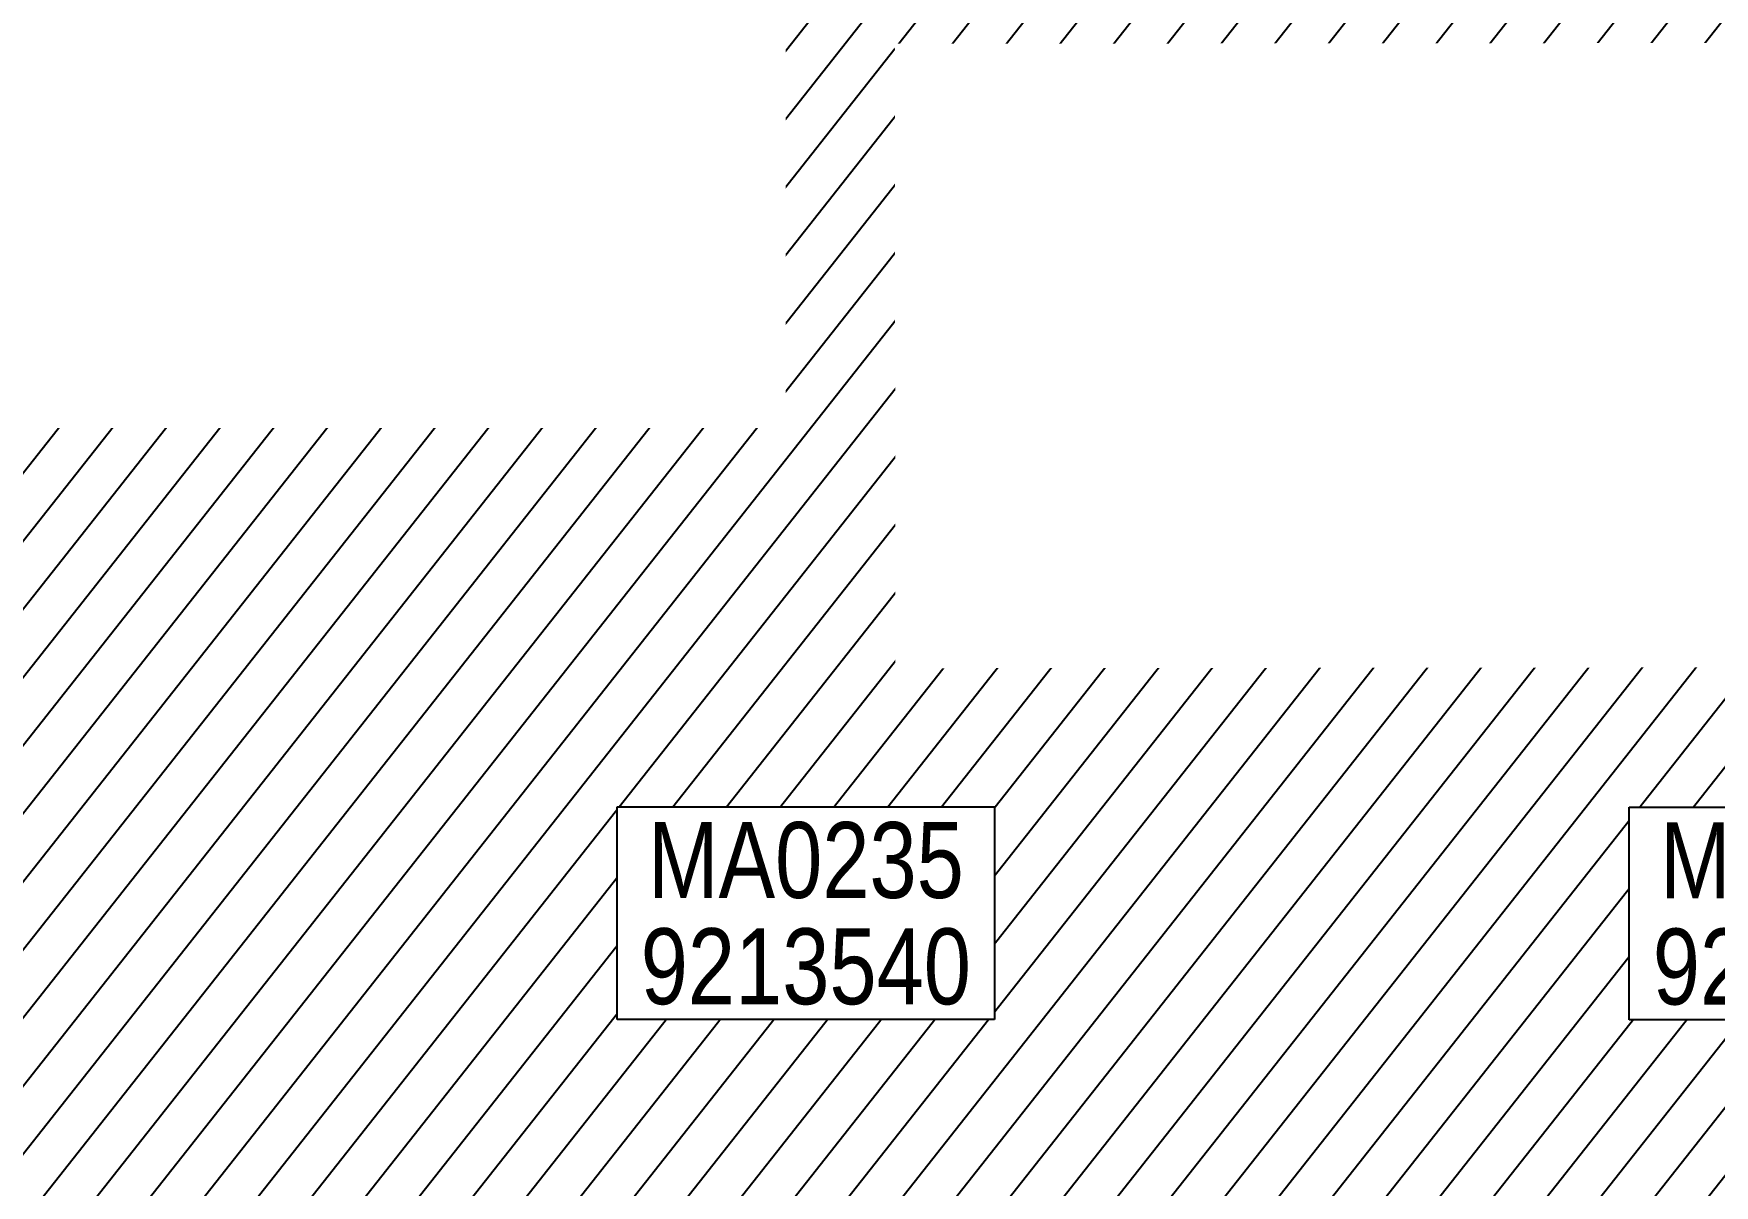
# Model space of a CAD drawing. Header units: centimetres. Extents: x -6122352 to 4157695, y -1694241 to 1947892.
# Drawn here: x 85598 to 95562, y -188014 to -181189 of the extents above; entities that cross this region are included whole.
import ezdxf
from ezdxf.xclip import XClip

# ---------------------------------------------------------------- set-up
doc = ezdxf.new("R2010")
doc.units = ezdxf.units.CM
doc.header["$MEASUREMENT"] = 0
doc.header["$XCLIPFRAME"] = 2
for name, pattern in [('DASHED2', [0.375, 0.25, -0.125]), ('XR-AR-END-SETTING OUT PLAN$0$23585-XR-AR-END-GROUND FLOOR$0$23261-XR-AR-SI-GF$0$HIDDEN', [0.375, 0.25, -0.125]), ('XR-AR-END-SETTING OUT PLAN$0$23585-XR-AR-END-GROUND FLOOR$0$945-4P-1-101-GROUND FLOOR PLAN$0$XR-MIDDLE-GROUND FLOOR PLAN$0$HIDDEN2', [0.1875, 0.125, -0.0625]), ('XR-AR-END-SETTING OUT PLAN$0$23585-XR-AR-END-GROUND FLOOR$0$HIDDEN', [0.375, 0.25, -0.125]), ('XR-AR-END-SETTING OUT PLAN$0$23585-XR-AR-END-GROUND FLOOR$0$XR-END-GROUND FLOOR PLAN$0$HIDDEN', [9.525, 6.35, -3.175]), ('XR-AR-END-SETTING OUT PLAN$0$23585-XR-AR-END-GROUND FLOOR$0$XR-END-GROUND FLOOR PLAN$0$HIDDEN2', [0.1875, 0.125, -0.0625]), ('XR-AR-MID-SETTING OUT FOR MASTER$0$23585-XR-AR-MID-GROUND FLOOR$0$23261-XR-AR-SI-GF$0$HIDDEN', [0.375, 0.25, -0.125]), ('XR-AR-MID-SETTING OUT FOR MASTER$0$23585-XR-AR-MID-GROUND FLOOR$0$945-4P-1-101-GROUND FLOOR PLAN$0$XR-MIDDLE-GROUND FLOOR PLAN$0$HIDDEN', [9.525, 6.35, -3.175]), ('XR-AR-MID-SETTING OUT FOR MASTER$0$23585-XR-AR-MID-GROUND FLOOR$0$945-4P-1-101-GROUND FLOOR PLAN$0$XR-MIDDLE-GROUND FLOOR PLAN$0$HIDDEN2', [0.1875, 0.125, -0.0625])]:
    doc.linetypes.add(name, pattern=pattern)
doc.layers.add('23585-XR-AR-DAMAC PLOT LIMITS$0$1-End units', color=7, linetype='Continuous', lineweight=5, true_color=0xf8991e)
for name, color, linetype, lineweight in [('23585-XR-AR-DAMAC PLOT LIMITS$0$1-Mid units', 41, 'Continuous', 5), ('@ Foundations', 4, 'DASHED2', 50), ('A-ANNO-TEXT', 3, 'Continuous', 25), ('XR-AR-END-SETTING OUT PLAN$0$23585-XR-AR-END-GROUND FLOOR$0$A-DOOR-FULL', 1, 'Continuous', 9), ('XR-AR-END-SETTING OUT PLAN$0$23585-XR-AR-END-GROUND FLOOR$0$A-FLOR-OVHD', 9, 'XR-AR-END-SETTING OUT PLAN$0$23585-XR-AR-END-GROUND FLOOR$0$23261-XR-AR-SI-GF$0$HIDDEN', 15), ('XR-AR-END-SETTING OUT PLAN$0$23585-XR-AR-END-GROUND FLOOR$0$A-FLOR-UNDR', 8, 'XR-AR-END-SETTING OUT PLAN$0$23585-XR-AR-END-GROUND FLOOR$0$HIDDEN', 5), ('XR-AR-END-SETTING OUT PLAN$0$23585-XR-AR-END-GROUND FLOOR$0$A-GLAZ-SILL', 8, 'Continuous', 5), ('XR-AR-END-SETTING OUT PLAN$0$23585-XR-AR-END-GROUND FLOOR$0$A-WALL', 7, 'Continuous', 30), ('XR-AR-END-SETTING OUT PLAN$0$23585-XR-AR-END-GROUND FLOOR$0$S-COLS', 51, 'Continuous', 40), ('XR-AR-END-SETTING OUT PLAN$0$23585-XR-AR-END-GROUND FLOOR$0$S-COLS-PATT', 8, 'Continuous', 5), ('XR-AR-MID-SETTING OUT FOR MASTER$0$23585-XR-AR-MID-GROUND FLOOR$0$$A-GLAZ-WNDO', 232, 'Continuous', 9), ('XR-AR-MID-SETTING OUT FOR MASTER$0$23585-XR-AR-MID-GROUND FLOOR$0$$A-WALL', 1, 'Continuous', 5), ('XR-AR-MID-SETTING OUT FOR MASTER$0$23585-XR-AR-MID-GROUND FLOOR$0$A-DOOR-FULL', 1, 'Continuous', 9), ('XR-AR-MID-SETTING OUT FOR MASTER$0$23585-XR-AR-MID-GROUND FLOOR$0$A-EQUP-KITN-PLAN', 202, 'Continuous', 9), ('XR-AR-MID-SETTING OUT FOR MASTER$0$23585-XR-AR-MID-GROUND FLOOR$0$A-FLOR-OVHD', 9, 'XR-AR-MID-SETTING OUT FOR MASTER$0$23585-XR-AR-MID-GROUND FLOOR$0$23261-XR-AR-SI-GF$0$HIDDEN', 15), ('XR-AR-MID-SETTING OUT FOR MASTER$0$23585-XR-AR-MID-GROUND FLOOR$0$A-GLAZ-SILL', 8, 'Continuous', 5), ('XR-AR-MID-SETTING OUT FOR MASTER$0$23585-XR-AR-MID-GROUND FLOOR$0$A-GLAZ-WNDO', 232, 'Continuous', 9), ('XR-AR-MID-SETTING OUT FOR MASTER$0$23585-XR-AR-MID-GROUND FLOOR$0$A-WALL', 7, 'Continuous', 30), ('XR-AR-MID-SETTING OUT FOR MASTER$0$23585-XR-AR-MID-GROUND FLOOR$0$A-WALL-FNSH', 9, 'Continuous', 5), ('XR-AR-MID-SETTING OUT FOR MASTER$0$23585-XR-AR-MID-GROUND FLOOR$0$S-COLS', 51, 'Continuous', 40)]:
    doc.layers.add(name, color=color, linetype=linetype, lineweight=lineweight)
for name, color, linetype in [('@MI-REF LAYER', 7, 'Continuous'), ('B_TH_4', 7, 'Continuous'), ('XR-AR-END-SETTING OUT PLAN$0$23585-XR-AR-END-GROUND FLOOR$0$A-Flor-Hral', 3, 'Continuous'), ('XR-AR-END-SETTING OUT PLAN$0$23585-XR-AR-END-GROUND FLOOR$0$A-Flor-Strs', 1, 'Continuous'), ('XR-AR-MID-SETTING OUT FOR MASTER$0$23585-XR-AR-MID-GROUND FLOOR$0$A-Flor-Hral', 3, 'Continuous'), ('XR-AR-MID-SETTING OUT FOR MASTER$0$23585-XR-AR-MID-GROUND FLOOR$0$A-Flor-Strs', 1, 'Continuous'), ('XR-AR-MID-SETTING OUT FOR MASTER$0$23585-XR-AR-MID-GROUND FLOOR$0$G-SHAD-20', 251, 'Continuous'), ('XR-AR-MID-SETTING OUT FOR MASTER$0$23585-XR-AR-MID-GROUND FLOOR$0$GS-HATCH-FLOOR TILE', 251, 'Continuous')]:
    doc.layers.add(name, color=color, linetype=linetype)
doc.styles.add('Xref group 33-41$0$Overall SOP Plan$0$LAC-609-NG10-1-XREF-GRID-125SC$0$GRID-DIM-NO', font='arial.ttf', dxfattribs={"width": 0.8})

# ---------------------------------------------------------------- blocks, each defined once
blk = doc.blocks.new('23585-XR-AR-DAMAC PLOT LIMITS')
at = {"layer": '23585-XR-AR-DAMAC PLOT LIMITS$0$1-End units', "color": 251, "true_color": 0x636466}
blk.add_lwpolyline([(496583.3281, 2768847.3183), (496589.5097, 2768854.0645), (496607.2047, 2768837.8507), (496601.0233, 2768831.1045)], close=True, dxfattribs=at)
at = {"layer": '23585-XR-AR-DAMAC PLOT LIMITS$0$1-Mid units', "color": 251, "true_color": 0x636466}
for points in [[(496579.2747, 2768842.8945), (496583.3281, 2768847.3183), (496601.0233, 2768831.1045), (496596.9699, 2768826.6807)], [(496575.2213, 2768838.4707), (496579.2747, 2768842.8945), (496596.9699, 2768826.6807), (496592.9163, 2768822.2571)]]:
    blk.add_lwpolyline(points, close=True, dxfattribs=at)
blk = doc.blocks.new('A$Cf093b529')
at = {"layer": 'A-ANNO-TEXT'}
blk.add_blockref('23585-XR-AR-DAMAC PLOT LIMITS', (-495391.9901, -2768603.4419), dxfattribs=at)
blk = doc.blocks.new('*U36')
at = {"linetype": 'XR-AR-END-SETTING OUT PLAN$0$23585-XR-AR-END-GROUND FLOOR$0$XR-END-GROUND FLOOR PLAN$0$HIDDEN', "ltscale": 0.2}
blk.add_lwpolyline([(672.5, 0, 0, 0, 0), (125, 0, 16.7, 16.7, 0), (62.5, -171.7, 16.7, 16.7, 0), (-62.5, 171.7, 16.7, 16.7, 0), (-125, 0, 0, 0, 0), (-771.8, 0, 0, 0, 0)], format="xyseb", dxfattribs=at)
blk = doc.blocks.new('*U131')
for points in [[(91, 0), (41, 0), (41, 1021), (91, 1021)], [(0, 0), (38, 0), (38, -50), (50, -50), (50, -122), (0, -122)], [(1100, 0), (1062, 0), (1062, -50), (1050, -50), (1050, -122), (1100, -122)]]:
    blk.add_lwpolyline(points, close=True)
at = {"color": 8, "linetype": 'XR-AR-END-SETTING OUT PLAN$0$23585-XR-AR-END-GROUND FLOOR$0$XR-END-GROUND FLOOR PLAN$0$HIDDEN2'}
blk.add_arc((41, 0), 1021, 0, 90, dxfattribs=at)
at = {"layer": 'XR-AR-END-SETTING OUT PLAN$0$23585-XR-AR-END-GROUND FLOOR$0$A-GLAZ-SILL', "linetype": 'XR-AR-END-SETTING OUT PLAN$0$23585-XR-AR-END-GROUND FLOOR$0$945-4P-1-101-GROUND FLOOR PLAN$0$XR-MIDDLE-GROUND FLOOR PLAN$0$HIDDEN2', "ltscale": 3}
blk.add_lwpolyline([(0, 0), (1100, 0), (1100, -122), (0, -122)], close=True, dxfattribs=at)
blk = doc.blocks.new('XR-AR-END-SETTING OUT PLAN$0$23585-XR-AR-END-GROUND FLOOR$0$A$C75a8815d')
at = {"layer": 'XR-AR-END-SETTING OUT PLAN$0$23585-XR-AR-END-GROUND FLOOR$0$S-COLS', "color": 252, "lineweight": 30}
blk.add_lwpolyline([(6049.9, 10644.6), (6049.9, 9444.6), (6249.9, 9444.6), (6249.9, 10644.6)], close=True, dxfattribs=at)
blk = doc.blocks.new('XR-AR-END-SETTING OUT PLAN')
at = {"layer": 'XR-AR-END-SETTING OUT PLAN$0$23585-XR-AR-END-GROUND FLOOR$0$A-Flor-Hral', "color": 8}
for p, q in [((7060.1, 13800), (9050.1, 13800)), ((7060.1, 13750), (7060.1, 13800)), ((7060.1, 13750), (9050.1, 13750)), ((7060.1, 12850), (8050.1, 12850)), ((7060.1, 12800), (7060.1, 12850)), ((7060.1, 12800), (8000.1, 12800)), ((8000.1, 11526.8), (8000.1, 12800)), ((8050.1, 11545), (8050.1, 12850))]:
    blk.add_line(p, q, dxfattribs=at)
at = {"layer": 'XR-AR-END-SETTING OUT PLAN$0$23585-XR-AR-END-GROUND FLOOR$0$A-Flor-Strs', "color": 8}
for p, q in [((7110.1, 13850), (9050.1, 13850)), ((7110.1, 13800), (7110.1, 13850)), ((7390.1, 13800), (7390.1, 13850)), ((7670.1, 13800), (7670.1, 13850)), ((7950.1, 13800), (7950.1, 13850)), ((7110.1, 12850), (7110.1, 13750)), ((7390.1, 12850), (7390.1, 13750)), ((7670.1, 12850), (7670.1, 13750)), ((7950.1, 12850), (7950.1, 13750)), ((7110.1, 12750), (7110.1, 12800)), ((7390.1, 12750), (7390.1, 12800)), ((7670.1, 12750), (7670.1, 12800)), ((7950.1, 12800), (7950.1, 11508.5)), ((7950.1, 12750), (8000.1, 12750)), ((8050.1, 12750), (9050.1, 12750)), ((8000.1, 12470), (7950.1, 12470)), ((8050.1, 12470), (9050.1, 12470)), ((8000.1, 12190), (7950.1, 12190)), ((8050.1, 12190), (9050.1, 12190)), ((8000.1, 11910), (7950.1, 11910)), ((8050.1, 11910), (9050.1, 11910)), ((8000.1, 11630), (7950.1, 11630)), ((8050.1, 11630), (8280.1, 11630))]:
    blk.add_line(p, q, dxfattribs=at)
at = {"layer": 'XR-AR-END-SETTING OUT PLAN$0$23585-XR-AR-END-GROUND FLOOR$0$A-Flor-Strs', "color": 8, "linetype": 'XR-AR-END-SETTING OUT PLAN$0$23585-XR-AR-END-GROUND FLOOR$0$XR-END-GROUND FLOOR PLAN$0$HIDDEN', "ltscale": 0.1}
for p, q in [((8280.1, 11630), (8413.8, 11630)), ((8500, 11630), (9050.1, 11630)), ((7950.1, 11508.5), (7950.1, 8110)), ((8000.1, 9060), (8000.1, 11526.8)), ((8050.1, 9010), (8050.1, 11545)), ((8000.1, 11350), (7950.1, 11350)), ((8050.1, 11350), (9050.1, 11350)), ((8000.1, 11070), (7950.1, 11070)), ((8050.1, 11070), (9050.1, 11070)), ((8000.1, 10790), (7950.1, 10790)), ((8050.1, 10790), (9050.1, 10790))]:
    blk.add_line(p, q, dxfattribs=at)
at = {"layer": 'XR-AR-END-SETTING OUT PLAN$0$23585-XR-AR-END-GROUND FLOOR$0$A-Flor-Strs', "color": 8}
for points in [[(8550.1, 12190), (8550.1, 13300), (7110.1, 13300)], [(8413.8, 11630), (8500.1, 11630)]]:
    blk.add_lwpolyline(points, dxfattribs=at)
at = {"layer": 'XR-AR-END-SETTING OUT PLAN$0$23585-XR-AR-END-GROUND FLOOR$0$A-Flor-Strs', "color": 8, "const_width": 20}
blk.add_lwpolyline([(8325.1, 12330), (8550.1, 12190), (8775.1, 12330)], dxfattribs=at)
at = {"layer": 'XR-AR-END-SETTING OUT PLAN$0$23585-XR-AR-END-GROUND FLOOR$0$A-Flor-Strs', "color": 8}
blk.add_circle((7110.1, 13300), 41.8, dxfattribs=at)
at = {"layer": 'XR-AR-END-SETTING OUT PLAN$0$23585-XR-AR-END-GROUND FLOOR$0$A-FLOR-UNDR', "color": 8, "ltscale": 5}
blk.add_line((7950.1, 12650), (9050.1, 12650), dxfattribs=at)
at = {"layer": 'XR-AR-END-SETTING OUT PLAN$0$23585-XR-AR-END-GROUND FLOOR$0$A-WALL', "color": 8}
for points in [[(9250.1, 6650), (9050.1, 6650), (9050.1, 8750), (6850.1, 8750), (6850.1, 8700), (6750.1, 8700), (6750.1, 8750), (6650.1, 8750), (6650.1, 8850), (6950.1, 8850), (6950.1, 8900), (7050.1, 8900), (7050.1, 8850), (9050.1, 8850), (9050.1, 10350), (7050.1, 10350), (7050.1, 9800), (6950.1, 9800), (6950.1, 10550), (7050.1, 10550), (7050.1, 10450), (9050.1, 10450), (9049.9, 19523.4), (9250, 19523.4)], [(7150.1, 12100), (7100.1, 12100), (7100.1, 11550), (7150.1, 11550)]]:
    blk.add_lwpolyline(points, close=True, dxfattribs=at)
blk.add_lwpolyline([(7250.1, 12200), (7250.1, 11450), (6950.1, 11450), (6950.1, 12750), (7950.1, 12750), (7950.1, 12650), (7100.1, 12650), (7100.1, 12200), (7250.1, 12200), (7250.1, 12200), (7250.1, 12200)], dxfattribs=at)
at = {"layer": 'XR-AR-END-SETTING OUT PLAN$0$23585-XR-AR-END-GROUND FLOOR$0$S-COLS-PATT', "color": 8}
for p, q in [((7100.1, 12100), (7137.4, 12100)), ((7141.9, 12100), (7150.1, 12100)), ((7200.1, 12100), (7250.1, 12100))]:
    blk.add_line(p, q, dxfattribs=at)
at = {"layer": 'XR-AR-END-SETTING OUT PLAN$0$23585-XR-AR-END-GROUND FLOOR$0$A-DOOR-FULL', "color": 8, "xscale": -0.8181818181818169, "yscale": 0.8181818181818169, "zscale": 0.8181818181818167, "rotation": 270}
blk.add_blockref('*U131', (7050.1, 10550), dxfattribs=at)
at = {"layer": 'XR-AR-END-SETTING OUT PLAN$0$23585-XR-AR-END-GROUND FLOOR$0$A-FLOR-OVHD', "color": 8, "xscale": -0.999999999999999, "rotation": 199.9831065219304}
blk.add_blockref('*U36', (8500, 11710), dxfattribs=at)
at = {"layer": 'XR-AR-END-SETTING OUT PLAN$0$23585-XR-AR-END-GROUND FLOOR$0$S-COLS-PATT', "color": 8}
blk.add_blockref('XR-AR-END-SETTING OUT PLAN$0$23585-XR-AR-END-GROUND FLOOR$0$A$C75a8815d', (3000.1, 5500), dxfattribs=at)
blk = doc.blocks.new('END UNIT')
at = {"xscale": 0.001, "yscale": 0.001, "zscale": 0.001}
blk.add_blockref('XR-AR-END-SETTING OUT PLAN', (-9.1502, 0), dxfattribs=at)
blk = doc.blocks.new('*U27')
for points in [[(91, 0), (41, 0), (41, 1021), (91, 1021)], [(0, 0), (38, 0), (38, -50), (50, -50), (50, -250), (0, -250)], [(1100, 0), (1062, 0), (1062, -50), (1050, -50), (1050, -250), (1100, -250)]]:
    blk.add_lwpolyline(points, close=True)
at = {"color": 8, "linetype": 'XR-AR-MID-SETTING OUT FOR MASTER$0$23585-XR-AR-MID-GROUND FLOOR$0$945-4P-1-101-GROUND FLOOR PLAN$0$XR-MIDDLE-GROUND FLOOR PLAN$0$HIDDEN2'}
blk.add_arc((41, 0), 1021, 0, 90, dxfattribs=at)
at = {"layer": 'XR-AR-MID-SETTING OUT FOR MASTER$0$23585-XR-AR-MID-GROUND FLOOR$0$A-GLAZ-SILL', "linetype": 'XR-AR-MID-SETTING OUT FOR MASTER$0$23585-XR-AR-MID-GROUND FLOOR$0$945-4P-1-101-GROUND FLOOR PLAN$0$XR-MIDDLE-GROUND FLOOR PLAN$0$HIDDEN2', "ltscale": 3}
blk.add_lwpolyline([(0, 0), (1100, 0), (1100, -250), (0, -250)], close=True, dxfattribs=at)
blk = doc.blocks.new('XR-AR-MID-SETTING OUT FOR MASTER$0$23585-XR-AR-MID-GROUND FLOOR$0$945-4P-1-101-GROUND FLOOR PLAN$0$XR-MIDDLE-GROUND FLOOR PLAN$0$A$C69996ABC')
at = {"layer": 'XR-AR-MID-SETTING OUT FOR MASTER$0$23585-XR-AR-MID-GROUND FLOOR$0$A-FLOR-OVHD', "linetype": 'XR-AR-MID-SETTING OUT FOR MASTER$0$23585-XR-AR-MID-GROUND FLOOR$0$945-4P-1-101-GROUND FLOOR PLAN$0$XR-MIDDLE-GROUND FLOOR PLAN$0$HIDDEN2', "ltscale": 5}
for p, q in [((0, 0.9), (0.1, 0.9)), ((0, 0.9), (0, 0)), ((0, 0), (0.1, 0))]:
    blk.add_line(p, q, dxfattribs=at)
blk.add_lwpolyline([(0.1, 0.85), (0.25, 0.45), (0.1, 0.05)], dxfattribs=at)
at = {"layer": 'XR-AR-MID-SETTING OUT FOR MASTER$0$23585-XR-AR-MID-GROUND FLOOR$0$A-GLAZ-WNDO'}
for p, q in [((0.1, 0.85), (0.1, 0.9)), ((0.1, 0.9), (0.1, 0)), ((0.25, 0.9), (0.25, 0.85)), ((0.25, 0.85), (0.1, 0.85)), ((0.25, 0.85), (0.25, 0.05)), ((0.1, 0), (0.1, 0.05)), ((0.1, 0.05), (0.25, 0.05)), ((0.25, 0), (0.25, 0.05))]:
    blk.add_line(p, q, dxfattribs=at)
for points in [[(0.25, 0.9), (0.1, 0.9)], [(0.1, 0), (0.25, 0)]]:
    blk.add_lwpolyline(points, dxfattribs=at)
blk.add_lwpolyline([(0.25, 0.85), (0.25, 0.05), (0.2, 0.05), (0.2, 0.85)], close=True, dxfattribs=at)
blk = doc.blocks.new('XR-AR-MID-SETTING OUT FOR MASTER$0$23585-XR-AR-MID-GROUND FLOOR$0$945-4P-1-101-GROUND FLOOR PLAN$0$XR-MIDDLE-GROUND FLOOR PLAN$0$BREAK LINE1')
blk.add_lwpolyline([(648.2, -6.2, 0, 0, 0), (100.8, -6.2, 16.7, 16.7, 0), (38.3, -177.9, 16.7, 16.7, 0), (-86.7, 165.6, 16.7, 16.7, 0), (-149.2, -6.2, 0, 0, 0), (-912.1, -6.2, 0, 0, 0)], format="xyseb")
blk = doc.blocks.new('XR-AR-MID-SETTING OUT FOR MASTER$0$23585-XR-AR-MID-GROUND FLOOR$0$945-4P-1-101-GROUND FLOOR PLAN$0$XR-MIDDLE-GROUND FLOOR PLAN$0$WRFWF')
at = {"layer": 'XR-AR-MID-SETTING OUT FOR MASTER$0$23585-XR-AR-MID-GROUND FLOOR$0$A-FLOR-OVHD', "linetype": 'XR-AR-MID-SETTING OUT FOR MASTER$0$23585-XR-AR-MID-GROUND FLOOR$0$945-4P-1-101-GROUND FLOOR PLAN$0$XR-MIDDLE-GROUND FLOOR PLAN$0$HIDDEN', "ltscale": 0.1}
for p, q in [((9250, 14090), (9250, 9909.4)), ((10350, 14089.4), (9250, 14089.4)), ((10350, 13809.4), (9250, 13809.4)), ((10350, 13529.4), (9250, 13529.4)), ((10350, 13249.4), (9250, 13249.4)), ((10350, 12969.4), (9250, 12969.4)), ((10350, 12689.4), (9250, 12689.4)), ((10350, 12409.4), (9250, 12409.4)), ((10350, 12129.4), (9250, 12129.4)), ((10350, 11849.4), (9250, 11849.4)), ((10350, 11569.4), (9250, 11569.4)), ((10350, 11289.4), (9250, 11289.4)), ((10350, 11009.4), (9250, 11009.4)), ((10350, 11009.4), (10350, 9909.4)), ((10350, 9909.4), (9250, 9909.4))]:
    blk.add_line(p, q, dxfattribs=at)
blk.add_lwpolyline([(10350, 14370), (10350, 11009.4)], dxfattribs=at)
blk = doc.blocks.new('XR-AR-MID-SETTING OUT FOR MASTER$0$23585-XR-AR-MID-GROUND FLOOR$0$945-4P-1-101-GROUND FLOOR PLAN$0$XR-MIDDLE-GROUND FLOOR PLAN$0$ASDASDASD')
blk.add_wipeout([(-42428.5, 24502.3), (-42278.5, 24502.3), (-42278.5, 24052.3), (-42428.5, 24052.3)])
blk.add_hatch(color=256).paths.add_polyline_path([(-42428.5, 24502.3), (-42278.5, 24502.3), (-42428.5, 24052.3)])
for p, q in [((-42278.5, 24502.3), (-42428.5, 24502.3)), ((-42428.5, 24502.3), (-42428.5, 24052.3)), ((-42428.5, 24052.3), (-42278.5, 24502.3)), ((-42278.5, 24052.3), (-42278.5, 24502.3)), ((-42428.5, 24052.3), (-42278.5, 24052.3))]:
    blk.add_line(p, q)
blk = doc.blocks.new('*U130')
for points in [[(91, 0), (41, 0), (41, 1021), (91, 1021)], [(0, 0), (38, 0), (38, -50), (50, -50), (50, -122), (0, -122)], [(1100, 0), (1062, 0), (1062, -50), (1050, -50), (1050, -122), (1100, -122)]]:
    blk.add_lwpolyline(points, close=True)
at = {"color": 8, "linetype": 'XR-AR-MID-SETTING OUT FOR MASTER$0$23585-XR-AR-MID-GROUND FLOOR$0$945-4P-1-101-GROUND FLOOR PLAN$0$XR-MIDDLE-GROUND FLOOR PLAN$0$HIDDEN2'}
blk.add_arc((41, 0), 1021, 0, 90, dxfattribs=at)
at = {"layer": 'XR-AR-MID-SETTING OUT FOR MASTER$0$23585-XR-AR-MID-GROUND FLOOR$0$A-GLAZ-SILL', "linetype": 'XR-AR-MID-SETTING OUT FOR MASTER$0$23585-XR-AR-MID-GROUND FLOOR$0$945-4P-1-101-GROUND FLOOR PLAN$0$XR-MIDDLE-GROUND FLOOR PLAN$0$HIDDEN2', "ltscale": 3}
blk.add_lwpolyline([(0, 0), (1100, 0), (1100, -122), (0, -122)], close=True, dxfattribs=at)
blk = doc.blocks.new('XR-AR-MID-SETTING OUT FOR MASTER$0$23585-XR-AR-MID-GROUND FLOOR$0$A$C08698786')
at = {"layer": 'XR-AR-MID-SETTING OUT FOR MASTER$0$23585-XR-AR-MID-GROUND FLOOR$0$S-COLS', "color": 252, "lineweight": 30}
for points in [[(-100.1, 16144.6), (-100.1, 14944.6), (99.9, 14944.6), (99.9, 16144.6)], [(5900, 15688), (5900, 14688), (6100, 14688), (6100, 15688)], [(5900, 11147.3), (5900, 9747.3), (6100, 9747.3), (6100, 11147.3)]]:
    blk.add_lwpolyline(points, close=True, dxfattribs=at)
blk = doc.blocks.new('XR-AR-MID-SETTING OUT FOR MASTER')
at = {"layer": 'XR-AR-MID-SETTING OUT FOR MASTER$0$23585-XR-AR-MID-GROUND FLOOR$0$A-EQUP-KITN-PLAN', "color": 8}
for p, q in [((3900.1, 15202.7), (5500.1, 15202.7)), ((3900.1, 14952.7), (3900.1, 15202.7)), ((5500.1, 14952.7), (5500.1, 15202.7)), ((3500, 14252.7), (5300, 14252.7)), ((5300, 12102.7), (5300, 14252.7)), ((4404.9, 12102.7), (5300, 12102.7)), ((4404.9, 11502.7), (4404.9, 12102.7))]:
    blk.add_line(p, q, dxfattribs=at)
at = {"layer": 'XR-AR-MID-SETTING OUT FOR MASTER$0$23585-XR-AR-MID-GROUND FLOOR$0$A-Flor-Hral', "color": 8}
blk.add_lwpolyline([(100, 14902.7), (2090, 14902.7), (2090, 14852.7), (100, 14852.7)], dxfattribs=at)
at = {"layer": 'XR-AR-MID-SETTING OUT FOR MASTER$0$23585-XR-AR-MID-GROUND FLOOR$0$A-FLOR-OVHD', "color": 8, "linetype": 'XR-AR-MID-SETTING OUT FOR MASTER$0$23585-XR-AR-MID-GROUND FLOOR$0$23261-XR-AR-SI-GF$0$HIDDEN', "ltscale": 5}
for p, q in [((5500, 14952.7), (3900, 14952.7)), ((3900.1, 14852.7), (5500.1, 14852.7)), ((5579.9, 12102.7), (5579.9, 14852.7)), ((3400, 14152.7), (3400, 12202.7)), ((3500.1, 12202.7), (3500.1, 14152.7)), ((5900, 12002.7), (5400, 11502.7)), ((5400, 12002.7), (5900, 11502.7))]:
    blk.add_line(p, q, dxfattribs=at)
blk.add_lwpolyline([(2750, 12002.6), (3250, 12002.6), (3250, 11502.7), (2750, 11502.7)], close=True, dxfattribs=at)
for points in [[(2750, 12002.6), (3250, 11502.7)], [(2750, 11502.7), (3250, 12002.6)]]:
    blk.add_lwpolyline(points, dxfattribs=at)
at = {"layer": 'XR-AR-MID-SETTING OUT FOR MASTER$0$23585-XR-AR-MID-GROUND FLOOR$0$A-Flor-Strs', "color": 8}
for p, q in [((2040, 14952.7), (100, 14952.7)), ((1200, 14952.7), (1200, 14902.7)), ((1480, 14952.7), (1480, 14902.7)), ((1760, 14952.7), (1760, 14902.7)), ((2040, 14952.7), (2040, 14902.7)), ((1200, 14852.7), (1200, 13952.7)), ((1480, 14852.7), (1480, 13952.7)), ((1760, 14852.7), (1760, 13952.7)), ((2040, 14852.7), (2040, 13952.7)), ((1100, 13852.7), (100, 13852.7)), ((1200, 13852.7), (1200, 13573.2)), ((1480, 13902.7), (1480, 13852.7)), ((1760, 13902.7), (1760, 13852.7)), ((2040, 13902.7), (2040, 13852.7)), ((1100, 13572.7), (100, 13572.7)), ((1200, 13572.7), (1150, 13572.7))]:
    blk.add_line(p, q, dxfattribs=at)
blk.add_lwpolyline([(1200, 13902.7), (1200, 13852.7), (1150, 13852.7)], dxfattribs=at)
at = {"layer": 'XR-AR-MID-SETTING OUT FOR MASTER$0$23585-XR-AR-MID-GROUND FLOOR$0$A-Flor-Strs', "color": 8, "const_width": 15}
blk.add_lwpolyline([(455.2, 13685.2), (650, 13572.7), (844.9, 13685.2)], dxfattribs=at)
at = {"layer": 'XR-AR-MID-SETTING OUT FOR MASTER$0$23585-XR-AR-MID-GROUND FLOOR$0$A-Flor-Strs', "color": 8}
blk.add_circle((2040, 14402.7), 45, dxfattribs=at)
at = {"layer": 'XR-AR-MID-SETTING OUT FOR MASTER$0$23585-XR-AR-MID-GROUND FLOOR$0$A-WALL', "color": 8}
for points in [[(5900, 19472.7), (6100, 19472.7), (6100, 5500.2), (5900, 5500.2), (5900, 14852.7), (5500.1, 14852.7), (5500.1, 14952.7), (5900, 14952.7)], [(3900, 14852.7), (3900, 14952.7), (3400, 14952.7), (3400, 14152.7), (3500, 14152.7), (3500, 14852.7)], [(1950, 13202.6), (2000, 13202.6), (2000, 13652.6), (1950, 13652.6)], [(3400, 12202.7), (3500.1, 12202.7), (3500.1, 11502.7), (4400, 11502.7), (4400, 11252.7), (3650, 11252.7), (3650, 11027.6), (3400, 11027.6)]]:
    blk.add_lwpolyline(points, close=True, dxfattribs=at)
for points in [[(3500, 14852.7), (3400, 14852.7)], [(5700, 12002.7), (5900, 12002.7), (5900, 12102.7), (5300, 12102.7), (5300, 11502.7), (5300, 11502.7), (5300, 11252.7), (5900, 11252.7), (5900, 11502.7), (5400, 11502.7), (5400, 12002.7), (5700, 12002.7)], [(2100, 11050), (2100, 10950)]]:
    blk.add_lwpolyline(points, dxfattribs=at)
at = {"layer": 'XR-AR-MID-SETTING OUT FOR MASTER$0$23585-XR-AR-MID-GROUND FLOOR$0$A-WALL-FNSH', "color": 8}
for points in [[(2080, 10930), (120, 10930), (120, 8972.8), (1100, 8972.8), (1100, 8952.8)], [(2100, 9950), (2080, 9950), (2080, 10930)]]:
    blk.add_lwpolyline(points, dxfattribs=at)
at = {"layer": 'XR-AR-MID-SETTING OUT FOR MASTER$0$23585-XR-AR-MID-GROUND FLOOR$0$$A-GLAZ-WNDO', "color": 8, "xscale": 1000.000000000049, "yscale": 1000.000000000049, "zscale": 1000.000000000049, "rotation": 90}
blk.add_blockref('XR-AR-MID-SETTING OUT FOR MASTER$0$23585-XR-AR-MID-GROUND FLOOR$0$945-4P-1-101-GROUND FLOOR PLAN$0$XR-MIDDLE-GROUND FLOOR PLAN$0$A$C69996ABC', (5300, 11252.7), dxfattribs=at)
at = {"layer": 'XR-AR-MID-SETTING OUT FOR MASTER$0$23585-XR-AR-MID-GROUND FLOOR$0$$A-WALL', "color": 8}
blk.add_blockref('XR-AR-MID-SETTING OUT FOR MASTER$0$23585-XR-AR-MID-GROUND FLOOR$0$945-4P-1-101-GROUND FLOOR PLAN$0$XR-MIDDLE-GROUND FLOOR PLAN$0$WRFWF', (-9150, -796.8), dxfattribs=at)
at = {"layer": 'XR-AR-MID-SETTING OUT FOR MASTER$0$23585-XR-AR-MID-GROUND FLOOR$0$A-DOOR-FULL', "color": 8, "xscale": 0.8181820445283869, "yscale": 0.8181820445283869, "zscale": 0.8181820445283869, "rotation": 90}
blk.add_blockref('*U130', (2100.1, 11150), dxfattribs=at)
at = {"layer": 'XR-AR-MID-SETTING OUT FOR MASTER$0$23585-XR-AR-MID-GROUND FLOOR$0$A-DOOR-FULL', "color": 8, "rotation": 90}
blk.add_blockref('*U27', (3400, 9927.6), dxfattribs=at)
at = {"layer": 'XR-AR-MID-SETTING OUT FOR MASTER$0$23585-XR-AR-MID-GROUND FLOOR$0$A-FLOR-OVHD', "color": 8, "linetype": 'XR-AR-MID-SETTING OUT FOR MASTER$0$23585-XR-AR-MID-GROUND FLOOR$0$23261-XR-AR-SI-GF$0$HIDDEN', "ltscale": 5, "xscale": -0.9999999999999997, "rotation": 194.2810957359752}
blk.add_blockref('XR-AR-MID-SETTING OUT FOR MASTER$0$23585-XR-AR-MID-GROUND FLOOR$0$945-4P-1-101-GROUND FLOOR PLAN$0$XR-MIDDLE-GROUND FLOOR PLAN$0$BREAK LINE1', (675, 13433.2), dxfattribs=at)
at = {"layer": 'XR-AR-MID-SETTING OUT FOR MASTER$0$23585-XR-AR-MID-GROUND FLOOR$0$G-SHAD-20', "color": 8}
blk.add_blockref('XR-AR-MID-SETTING OUT FOR MASTER$0$23585-XR-AR-MID-GROUND FLOOR$0$945-4P-1-101-GROUND FLOOR PLAN$0$XR-MIDDLE-GROUND FLOOR PLAN$0$ASDASDASD', (44478.5, -10849.7), dxfattribs=at)
at = {"layer": 'XR-AR-MID-SETTING OUT FOR MASTER$0$23585-XR-AR-MID-GROUND FLOOR$0$A-Flor-Hral', "color": 8}
blk.add_lwpolyline([(1150, 13560.5), (1150, 13902.7), (2090, 13902.7), (2090, 13952.7), (1100, 13952.7), (1100, 13547.8)], dxfattribs=at)
at = {"layer": 'XR-AR-MID-SETTING OUT FOR MASTER$0$23585-XR-AR-MID-GROUND FLOOR$0$A-Flor-Strs', "color": 8}
blk.add_lwpolyline([(650, 13572.7), (650, 14402.7), (2040, 14402.7)], dxfattribs=at)
at = {"layer": 'XR-AR-MID-SETTING OUT FOR MASTER$0$23585-XR-AR-MID-GROUND FLOOR$0$A-WALL', "color": 8}
for points in [[(100, 19472.7), (-100, 19472.7), (-100, 5500), (100, 5500), (100, 8850.1), (1100, 8850.1), (1100, 8950.1), (100, 8950.1), (100, 10950), (2100, 10950), (2100, 9950.1), (2200, 9950.1), (2200.1, 11150), (2100.1, 11150), (2100, 11050), (100, 11050)], [(2200, 13652.6), (2200, 13652.6), (2200, 13852.6), (1200, 13852.7), (1200, 13752.7), (1850, 13752.6), (1850, 13102.6), (2100.1, 13102.6), (2100.1, 12652.6), (1950, 12652.6), (1950, 12552.4), (2100.1, 12552.4), (2100, 12050), (2200, 12050), (2200, 13202.6), (2050, 13202.6), (2050, 13652.6), (2200, 13652.6)]]:
    blk.add_lwpolyline(points, close=True, dxfattribs=at)
at = {"layer": 'XR-AR-MID-SETTING OUT FOR MASTER$0$23585-XR-AR-MID-GROUND FLOOR$0$GS-HATCH-FLOOR TILE', "color": 8}
blk.add_blockref('XR-AR-MID-SETTING OUT FOR MASTER$0$23585-XR-AR-MID-GROUND FLOOR$0$A$C08698786', (0, 0), dxfattribs=at)
blk = doc.blocks.new('MID UNIT')
at = {"xscale": 0.001, "yscale": 0.001, "zscale": 0.001}
blk.add_blockref('XR-AR-MID-SETTING OUT FOR MASTER', (0, 0), dxfattribs=at)
blk = doc.blocks.new('TH_4')
at = {"xscale": -1}
blk.add_blockref('END UNIT', (495826.3054, 2769130.5141), dxfattribs=at)
blk.add_blockref('MID UNIT', (495826.3054, 2769130.5141), dxfattribs=at)
blk.add_blockref('MID UNIT', (495814.3054, 2769130.5141))
blk = doc.blocks.new('23585-XR-AR-MALDIVE-3$0$TH_4')
at = {"layer": 'B_TH_4', "xscale": 1.000039184446315, "yscale": 1.000039184446315, "zscale": 1.000039184446315}
blk.add_blockref('TH_4', (-19.4274, -108.5069), dxfattribs=at)
at = {"layer": '@ Foundations', "linetype": 'DASHED2', "ltscale": 0.25}
for points in [[(495824.9554, 2769144.3068), (495827.6554, 2769144.3068), (495827.6554, 2769149.6568), (495824.9554, 2769149.6568)], [(495819.3304, 2769144.4328), (495821.2804, 2769144.4328), (495821.2804, 2769146.9828), (495819.3304, 2769146.9828)], [(495819.1304, 2769139.687), (495821.4804, 2769139.687), (495821.4804, 2769142.637), (495819.1304, 2769142.637)]]:
    blk.add_lwpolyline(points, close=True, dxfattribs=at)

msp = doc.modelspace()

# ---------------------------------------------------------------- block references
at = {"layer": '@MI-REF LAYER', "xscale": 1000, "yscale": 1000, "zscale": 1000, "rotation": 312.4882903633292}
msp.add_blockref('A$Cf093b529', (-891608.73293, 539022.72011), dxfattribs=at)

# ---------------------------------------------------------------- next in the draw order: block references
at = {"layer": '@MI-REF LAYER'}
ref = msp.add_blockref('23585-XR-AR-MALDIVE-3$0$TH_4', (-496224457.92983, -2769241307.74582), dxfattribs=dict(at, xscale=1000, yscale=1000, zscale=1000, rotation=359.9898394850995))
XClip(ref).set_block_clipping_path([(495793.2129187866, 2769130.5138946148), (495793.2155162978, 2769154.454006203), (495802.2925383176, 2769154.4002566789), (495808.2926756607, 2769154.4068803182), (495814.2925463093, 2769154.4137985762), (495820.2925448639, 2769154.4205695186), (495826.2925458758, 2769154.4273404637), (495835.3955817434, 2769154.4538551397), (495835.3942715663, 2769130.5131762265)])

# ---------------------------------------------------------------- next in the draw order: wipeouts: each hides what was drawn before it
at = {"color": 10}
msp.add_wipeout([(99052.66757, -193265.1598), (99054.96399, -178991.32855), (92806.59009, -178986.02643), (92806.58228, -179290.85011), (69005.1485, -179285.56207), (69005.20162, -178985.98352), (62755.09063, -178984.87516), (62753.02314, -193258.72262), (99052.66678, -193269.62058)], dxfattribs=at).dxf.layer = '@MI-REF LAYER'

# ---------------------------------------------------------------- next in the draw order: hatches: boundary and pattern name
at = {"layer": '@MI-REF LAYER', "transparency": 33554508}
h = msp.add_hatch(dxfattribs=at)
h.set_pattern_fill('ANSI31', color=256, scale=2000, angle=186.72236)
h.paths.add_polyline_path([(99052.66678, -193269.6205), (99056.7466, -178991.32884), (92806.58645, -178990.3233), (92806.33141, -179290.88026), (69005.39943, -179285.56212), (69005.50087, -178985.99974), (62755.09062, -178984.8913), (62752.94859, -193258.72259)])

# ---------------------------------------------------------------- next in the draw order: texts
at = {"layer": '@MI-REF LAYER', "color": 7, "char_height": 450, "width": 2056.8768806, "attachment_point": 1, "rotation": 359.988032973, "line_spacing_factor": 0.839439, "style": 'Xref group 33-41$0$Overall SOP Plan$0$LAC-609-NG10-1-XREF-GRID-125SC$0$GRID-DIM-NO', "bg_fill": 19, "box_fill_scale": 1.2, "bg_fill_color": 256, "bg_fill_transparency": 0}
for s, insert in [('\\pxqc;MA0235 9213540', (89147.51562, -185860.48407)), ('\\pxqc;MA0234 9218341', (95147.52022, -185862.28541))]:
    msp.add_mtext(s, dxfattribs=dict(at, insert=insert))

# ---------------------------------------------------------------- next in the draw order: wipeouts: each hides what was drawn before it
at = {"color": 6}
msp.add_wipeout([(82870.98211, -180223.13037), (90056.70572, -180224.57755), (90056.0408, -183526.1664), (82870.31718, -183524.71922)], dxfattribs=at).translate(0, 0, -20.73481).dxf.layer = '@MI-REF LAYER'
msp.add_wipeout([(90703.3672, -181249.37067), (97672.85074, -181242.41592), (97676.54292, -184942.41408), (90707.05937, -184949.36883)]).dxf.layer = '@MI-REF LAYER'

doc.saveas('drawing.dxf')
